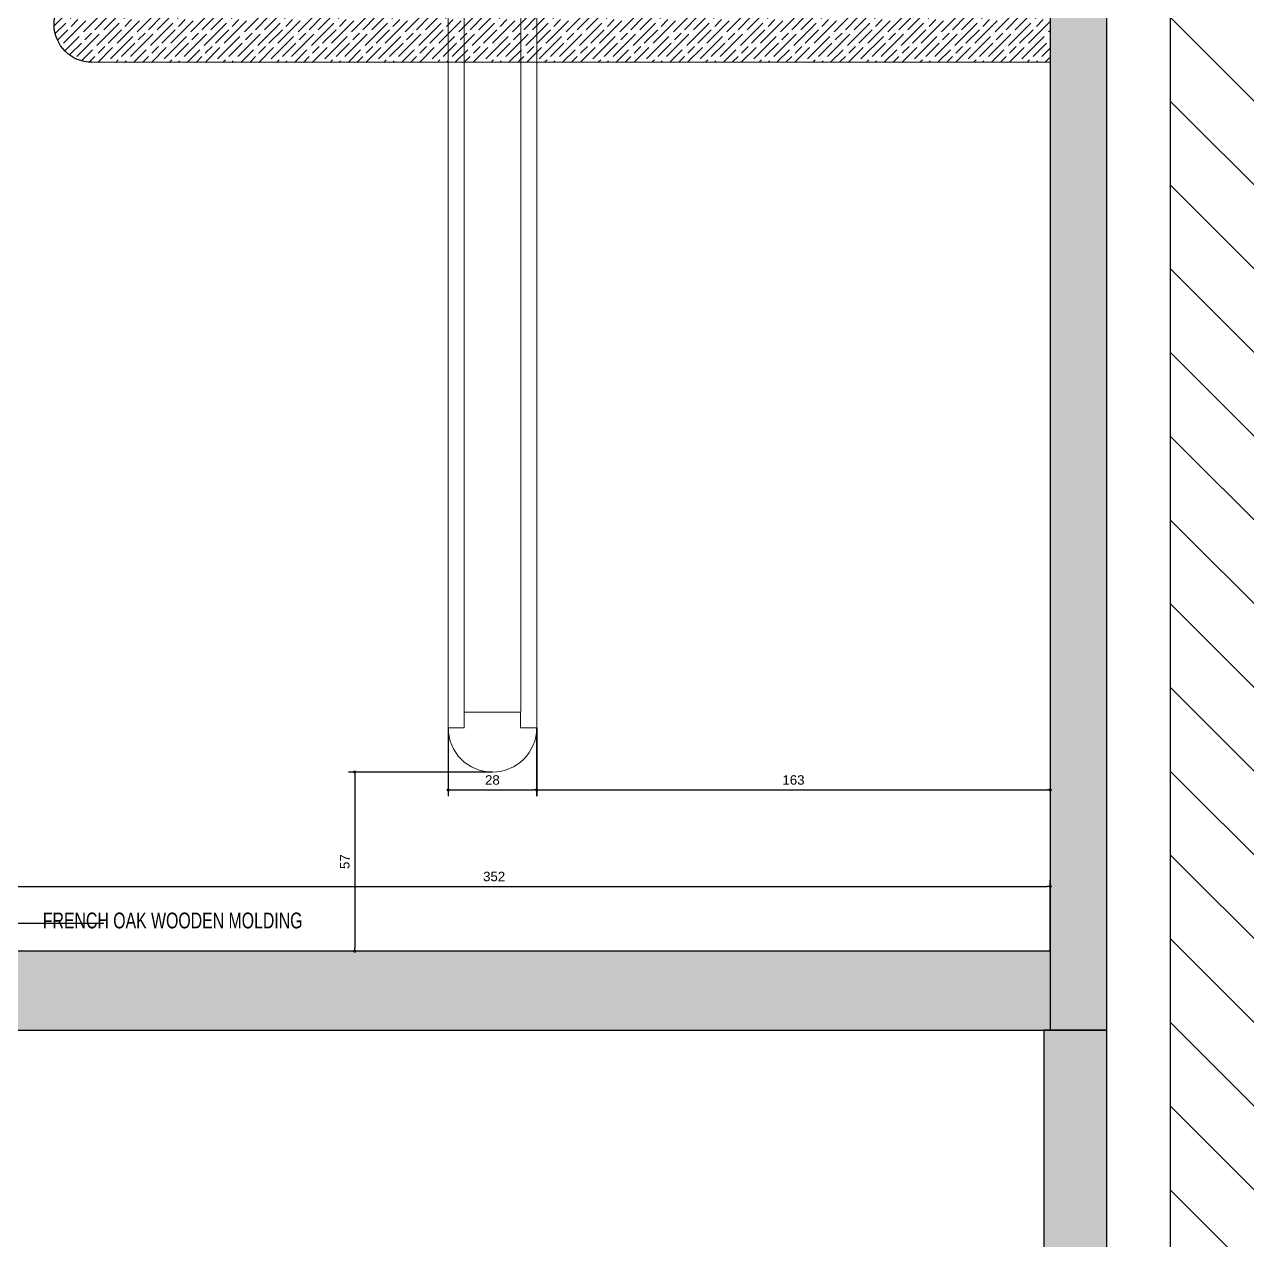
# Model space of a CAD drawing. Header units: inches. Extents: x 274057 to 444617, y 490067 to 635630.
# Drawn here: x 373383.7 to 373770.8, y 492903 to 493288.1 of the extents above; entities that cross this region are included whole.
import ezdxf

# ---------------------------------------------------------------- set-up
doc = ezdxf.new("R2010")
doc.units = ezdxf.units.IN
doc.header["$MEASUREMENT"] = 0
doc.linetypes.add('HIDDEN', pattern=[0.375, 0.25, -0.125])
for name, color, linetype in [('Calliper_wall hatch_CHB', 8, 'Continuous'), ('CQ Grg Gypsum', 41, 'Continuous'), ('CQ Plaster', 1, 'Continuous'), ('CQ section wall', 3, 'Continuous'), ('CQ Sheet text', 3, 'Continuous'), ('CQ SPOT DETAILS', 40, 'Continuous'), ('CQ wall section', 5, 'Continuous'), ('CQ Wood Section', 60, 'Continuous'), ('LIGHT', 4, 'Continuous')]:
    doc.layers.add(name, color=color, linetype=linetype)
doc.layers.add('CQ wooh hatch', color=8, linetype='HIDDEN', lineweight=18)
doc.styles.add('DIM 50', font='romans.shx', dxfattribs={"width": 0.75, "height": 100})
doc.styles.get("Standard").update_dxf_attribs({"font": 'arial.ttf'})
doc.dimstyles.new('CQ 2', dxfattribs={"dimscale": 0.02, "dimtxt": 150, "dimasz": 50, "dimexe": 100, "dimexo": 0, "dimgap": 80, "dimtad": 1, "dimdec": 0, "dimzin": 0, "dimdsep": 46, "dimtxsty": 'Standard', "dimblk": 'DOT', "dimcen": 100, "dimclrd": 1, "dimclre": 1, "dimclrt": 3, "dimadec": 0, "dimazin": 0, "dimtfac": 1, "dimtdec": 0, "dimtofl": 0, "dimtmove": 0, "dimatfit": 3, "dimfxl": 1, "dimtolj": 1, "dimtzin": 0, "dimlwd": -1, "dimarcsym": 0})
doc.dimstyles.get("Standard").update_dxf_attribs({"dimtxt": 0.18, "dimasz": 0.18, "dimexe": 0.18, "dimexo": 0.0625, "dimgap": 0.09, "dimtad": 0, "dimtih": 1, "dimtoh": 1, "dimdec": 4, "dimzin": 0, "dimdsep": 46, "dimtxsty": 'Standard', "dimcen": 0.09, "dimadec": 0, "dimazin": 0, "dimtfac": 1, "dimtdec": 4, "dimtofl": 0, "dimtmove": 0, "dimatfit": 3, "dimfxl": 1, "dimtolj": 1, "dimtzin": 0, "dimarcsym": 0})
pattern_1 = [(135, (283.227, -8e-09), (4.242640687, 4.242640687), [10, -2]), (135, (286.055, -8e-09), (4.242640687, 4.242640687), [6, -1.5, 3, -1.5]), (135, (289.591, -0.707), (4.242640687, 4.242640687), [10, -2])]

# ---------------------------------------------------------------- blocks, each defined once
blk = doc.blocks.new('ff15 section c and d')
at = {"layer": 'Calliper_wall hatch_CHB'}
h = blk.add_hatch(dxfattribs=at)
h.set_pattern_fill('ANSI31,_O', color=8, scale=150)
h.set_pattern_definition([(45, (0, 0), (-13.25825215, 13.25825215), [])])
h.paths.add_polyline_path([(351925.36, 516299.28), (351725.36, 516299.28), (351725.36, 519999.28), (351925.36, 519999.28)])
h.paths.add_polyline_path([(358625.36, 516299.28), (358425.36, 516299.28), (358425.36, 519999.28), (358625.36, 519999.28)])
at = {"layer": 'CQ Plaster', "color": 1, "ltscale": 0.03}
blk.add_line((351945.36, 516399.28, 0), (351945.36, 519999.28, 0), dxfattribs=at)
at = {"layer": 'CQ section wall', "elevation": 0}
blk.add_lwpolyline([(351925.36, 516299.28), (351725.36, 516299.28), (351725.36, 519999.28), (351925.36, 519999.28)], close=True, dxfattribs=at)
blk = doc.blocks.new('tv cabinet section')
at = {"layer": 'CQ wooh hatch', "ltscale": 1000}
h = blk.add_hatch(dxfattribs=at)
h.set_pattern_fill('GOST_WOOD', color=256, angle=45, style=0)
h.set_pattern_definition(pattern_1)
h.paths.add_polyline_path([(363099.3, 519159.3), (363099.3, 519179.3), (362699.22, 519179.3), (362699.21, 517274.19), (362717.15, 517274.19), (362717.22, 519159.3)])
h = blk.add_hatch(dxfattribs=at)
h.set_pattern_fill('GOST_WOOD', color=256, angle=45, style=0)
h.set_pattern_definition([(135, (253.308, -1333.374), (4.242640687, 4.242640687), [10, -2]), (135, (256.1367, -1333.374), (4.242640687, 4.242640687), [6, -1.5, 3, -1.5]), (135, (259.672, -1334.081), (4.242640687, 4.242640687), [10, -2])])
edge = h.paths.add_edge_path()
edge.add_line((362717.16, 517604.63), (362717.16, 517580.63))
edge.add_line((362717.16, 517580.63), (363020.5, 517580.61))
edge.add_line((363020.5, 517580.61), (363020.5, 517580.62))
edge.add_arc((363020.48, 517592.62), 12, 270.0997, 449.2453)
edge.add_line((363020.64, 517604.62), (363020.5, 517604.62))
edge.add_line((363020.5, 517604.62), (363020.5, 517604.61))
edge.add_line((363020.5, 517604.61), (362717.16, 517604.63))
at = {"layer": 'CQ wooh hatch'}
h = blk.add_hatch(dxfattribs=at)
h.set_pattern_fill('GOST_WOOD', color=256, angle=45, style=0)
h.set_pattern_definition([(135, (38791.1854, -0.0896), (4.24264069, 4.24264069), [10, -2]), (135, (38794.014, -0.0896), (4.24264069, 4.24264069), [6, -1.5, 3, -1.5]), (135, (38797.5494, -0.797), (4.24264069, 4.24264069), [10, -2])])
edge = h.paths.add_edge_path()
edge.add_line((362717.15, 517274.2), (362717.15, 517299.2))
edge.add_line((362717.15, 517299.2), (363222.59, 517299.17))
edge.add_arc((363225.59, 517299.17), 3, 180, 270)
edge.add_line((363225.59, 517296.17), (363225.59, 517293.17))
edge.add_arc((363225.59, 517289.17), 4, -90, 90, ccw=False)
edge.add_line((363225.59, 517285.17), (363225.59, 517282.17))
edge.add_arc((363225.59, 517279.17), 3, 90, 180)
edge.add_line((363222.59, 517279.17), (363222.59, 517274.17))
edge.add_line((363222.59, 517274.17), (362717.15, 517274.2))
at = {"layer": 'CQ wooh hatch', "ltscale": 1000}
h = blk.add_hatch(dxfattribs=at)
h.set_pattern_fill('GOST_WOOD', color=256, angle=45, style=0)
h.set_pattern_definition(pattern_1)
h.paths.add_polyline_path([(362699.22, 517274.2), (362719.22, 517274.2), (362719.22, 516399.28), (362699.22, 516399.28)])
at = {"layer": 'CQ Grg Gypsum', "elevation": 0.09}
blk.add_lwpolyline([(362699.21, 517274.19), (362719.21, 517274.19), (362719.22, 516399.28), (362699.22, 516399.28)], close=True, dxfattribs=at)
at = {"layer": 'CQ Wood Section', "ltscale": 1000, "elevation": 0.09}
blk.add_lwpolyline([(362717.22, 519159.3), (362717.15, 517274.19), (362699.21, 517274.19), (362699.22, 519179.3), (363099.22, 519179.3), (363099.22, 519179.3), (363099.22, 519159.3), (363099.22, 519159.3), (362717.22, 519159.3)], dxfattribs=at)
at = {"layer": 'CQ Wood Section', "ltscale": 1000}
for points, elevation in [([(363020.5, 517604.62), (363020.5, 517604.61), (362717.21, 517604.63), (362717.21, 517580.63), (363020.5, 517580.61), (363020.5, 517580.62, 0.992571), (363020.64, 517604.62)], 0), ([(362717.15, 517299.2), (363222.59, 517299.17, 0.414214), (363225.59, 517296.17), (363225.59, 517293.17, -1), (363225.59, 517285.17), (363225.59, 517282.17, 0.414214), (363222.59, 517279.17), (363222.59, 517274.17), (362717.15, 517274.2)], -0.06)]:
    blk.add_lwpolyline(points, format="xyb", dxfattribs=dict(at, elevation=elevation))
at = {"layer": 'LIGHT', "lineweight": 0}
for p, q in [((362879.72, 519063.42, 0.09), (362879.71, 517369.87, -0.06)), ((362907.72, 519063.42, 0.09), (362907.71, 517369.87, -0.06))]:
    blk.add_line(p, q, dxfattribs=at)
at = {"layer": 'LIGHT', "lineweight": 0, "elevation": 0.09}
blk.add_lwpolyline([(362884.79, 519058.42), (362902.65, 519058.42), (362902.64, 517374.87), (362884.78, 517374.87)], close=True, dxfattribs=at)
at = {"layer": 'LIGHT', "lineweight": 0, "elevation": -0.06}
blk.add_lwpolyline([(362907.72, 517369.87), (362902.65, 517369.87), (362902.65, 517374.87), (362884.79, 517374.87), (362884.79, 517369.87), (362879.72, 517369.87, 1), (362907.72, 517369.87, 0.928452), (362907.72, 517369.87, 0.090619)], format="xyb", dxfattribs=at)
blk = doc.blocks.new('_Dot')
at = {"color": 0, "linetype": 'ByBlock', "lineweight": -2}
blk.add_line((-0.5, 0), (-1, 0), dxfattribs=at)
at = {"color": 0, "linetype": 'ByBlock', "const_width": 0.5}
blk.add_lwpolyline([(-0.25, 0, 1), (0.25, 0, 1)], format="xyb", close=True, dxfattribs=at)
blk = doc.blocks.new('*D1625')
at = {"layer": 'CQ SPOT DETAILS', "color": 1, "lineweight": -2, "transparency": 16777216}
for p, q in [((373531.83, 493051.33), (373486.24, 493051.33)), ((373531.84, 492994.64), (373486.24, 492994.64))]:
    blk.add_line(p, q, dxfattribs=at)
at = {"layer": 'CQ SPOT DETAILS', "color": 1, "transparency": 16777216}
blk.add_line((373488.24, 493050.33), (373488.24, 492995.64), dxfattribs=at)
at = {"layer": 'Defpoints', "color": 0, "transparency": 16777216}
for p in [(373531.83, 493051.33, -0.15), (373488.24, 492994.64), (373531.84, 492994.64, -0.15)]:
    blk.add_point(p, dxfattribs=at)
at = {"layer": 'CQ SPOT DETAILS', "color": 1, "transparency": 16777216}
for p, rotation in [((373488.24, 493051.33), 90), ((373488.24, 492994.64), 270)]:
    blk.add_blockref('_Dot', p, dxfattribs=dict(at, rotation=rotation))
at = {"layer": 'CQ SPOT DETAILS', "color": 3, "transparency": 16777216, "insert": (373485.11, 493022.98), "char_height": 3, "attachment_point": 5, "rotation": 90}
blk.add_mtext('\\A1;57', dxfattribs=at)
blk = doc.blocks.new('*D1626')
at = {"layer": 'CQ SPOT DETAILS', "color": 1, "lineweight": -2, "transparency": 16777216}
for p, q in [((373517.83, 493065.33), (373517.83, 493043.69)), ((373545.84, 493065.33), (373545.84, 493043.69))]:
    blk.add_line(p, q, dxfattribs=at)
at = {"layer": 'CQ SPOT DETAILS', "color": 1, "transparency": 16777216}
blk.add_line((373518.83, 493045.69), (373544.84, 493045.69), dxfattribs=at)
at = {"layer": 'Defpoints', "color": 0, "transparency": 16777216}
for p in [(373517.83, 493065.33, -0.15), (373545.84, 493065.33, -0.15), (373545.84, 493045.69)]:
    blk.add_point(p, dxfattribs=at)
at = {"layer": 'CQ SPOT DETAILS', "color": 1, "transparency": 16777216, "rotation": 180}
blk.add_blockref('_Dot', (373517.83, 493045.69), dxfattribs=at)
at = {"layer": 'CQ SPOT DETAILS', "color": 1, "transparency": 16777216}
blk.add_blockref('_Dot', (373545.84, 493045.69), dxfattribs=at)
at = {"layer": 'CQ SPOT DETAILS', "color": 3, "transparency": 16777216, "insert": (373531.83, 493048.82), "char_height": 3, "attachment_point": 5}
blk.add_mtext('\\A1;28', dxfattribs=at)
blk = doc.blocks.new('*D1627')
at = {"layer": 'CQ SPOT DETAILS', "color": 1, "lineweight": -2, "transparency": 16777216}
for p, q in [((373545.83, 493065.33), (373545.83, 493043.69)), ((373708.4, 493065.33), (373708.4, 493043.69))]:
    blk.add_line(p, q, dxfattribs=at)
at = {"layer": 'CQ SPOT DETAILS', "color": 1, "transparency": 16777216}
blk.add_line((373546.83, 493045.69), (373707.4, 493045.69), dxfattribs=at)
at = {"layer": 'Defpoints', "color": 0, "transparency": 16777216}
for p in [(373545.83, 493065.33, -0.15), (373708.4, 493065.33, 0), (373708.4, 493045.69)]:
    blk.add_point(p, dxfattribs=at)
at = {"layer": 'CQ SPOT DETAILS', "color": 1, "transparency": 16777216, "rotation": 180}
blk.add_blockref('_Dot', (373545.83, 493045.69), dxfattribs=at)
at = {"layer": 'CQ SPOT DETAILS', "color": 1, "transparency": 16777216}
blk.add_blockref('_Dot', (373708.4, 493045.69), dxfattribs=at)
at = {"layer": 'CQ SPOT DETAILS', "color": 3, "transparency": 16777216, "insert": (373627.12, 493048.82), "char_height": 3, "attachment_point": 5}
blk.add_mtext('\\A1;163', dxfattribs=at)
blk = doc.blocks.new('*D1658')
at = {"layer": 'CQ SPOT DETAILS', "color": 1, "lineweight": -2, "transparency": 16777216}
for p, q in [((373356.34, 492994.63), (373356.34, 493017.12)), ((373708.4, 492994.65), (373708.4, 493017.12))]:
    blk.add_line(p, q, dxfattribs=at)
at = {"layer": 'CQ SPOT DETAILS', "color": 1, "transparency": 16777216}
blk.add_line((373357.34, 493015.12), (373707.4, 493015.12), dxfattribs=at)
at = {"layer": 'Defpoints', "color": 0, "transparency": 16777216}
for p in [(373708.4, 493015.12), (373356.34, 492994.63, 0), (373708.4, 492994.65, -0.15)]:
    blk.add_point(p, dxfattribs=at)
at = {"layer": 'CQ SPOT DETAILS', "color": 1, "transparency": 16777216, "rotation": 180}
blk.add_blockref('_Dot', (373356.34, 493015.12), dxfattribs=at)
at = {"layer": 'CQ SPOT DETAILS', "color": 1, "transparency": 16777216}
blk.add_blockref('_Dot', (373708.4, 493015.12), dxfattribs=at)
at = {"layer": 'CQ SPOT DETAILS', "color": 3, "transparency": 16777216, "insert": (373532.37, 493018.25), "char_height": 3, "attachment_point": 5}
blk.add_mtext('\\A1;352', dxfattribs=at)

msp = doc.modelspace()

# ---------------------------------------------------------------- block references
at = {"layer": 'CQ wall section', "xscale": -1}
msp.add_blockref('ff15 section c and d', (725671.69, -24304.54), dxfattribs=at)
at = {"layer": 'CQ Wood Section', "xscale": -1}
msp.add_blockref('tv cabinet section', (736425.55, -24304.54, -0.09), dxfattribs=at)

# ---------------------------------------------------------------- texts
at = {"layer": 'CQ Sheet text', "ltscale": 500, "insert": (372538.01, 493006.85, 0), "char_height": 5, "width": 933.6961, "attachment_point": 1, "style": 'DIM 50'}
msp.add_mtext('\\pxqr;{\\fCityBlueprint|b0|i0|c2|p2;FRENCH OAK WOODEN MOLDING}', dxfattribs=at)

# ---------------------------------------------------------------- dimensions: what is measured, and where the dimension line sits
at = {"layer": 'CQ SPOT DETAILS'}
for base, p1, p2, picture, middle in [((373545.84, 493045.69, 0), (373517.83, 493065.33, -0.15), (373545.84, 493065.33, -0.15), '*D1626', (373531.83, 493048.82, 0)), ((373708.4, 493045.69), (373545.83, 493065.33, -0.15), (373708.4, 493065.33, 0), '*D1627', (373627.12, 493048.82)), ((373708.4, 493015.12), (373356.34, 492994.63, 0), (373708.4, 492994.65, -0.15), '*D1658', (373532.37, 493018.25))]:
    dim = msp.add_linear_dim(base=base, p1=p1, p2=p2, dimstyle='CQ 2', dxfattribs=at)
    dim.commit()
    dim.dimension.update_dxf_attribs({"geometry": picture, "text_midpoint": middle})
dim = msp.add_linear_dim(base=(373488.24, 492994.64), p1=(373531.83, 493051.33, -0.15), p2=(373531.84, 492994.64, -0.15), angle=90, dimstyle='CQ 2', dxfattribs=at)
dim.commit()
dim.dimension.update_dxf_attribs({"geometry": '*D1625', "text_midpoint": (373485.11, 493022.98)})

# ---------------------------------------------------------------- leaders
at = {"layer": 'CQ SPOT DETAILS', "color": 1}
msp.add_leader([(373288.67, 492986.38), (373309.91, 493003.49), (373408.8, 493003.49)], dimstyle='Standard', override={"dimasz": 2, "dimldrblk": 'Dot', "dimfxl": 0.1, "dimarcsym": 2}, dxfattribs=at)

doc.saveas('drawing.dxf')
